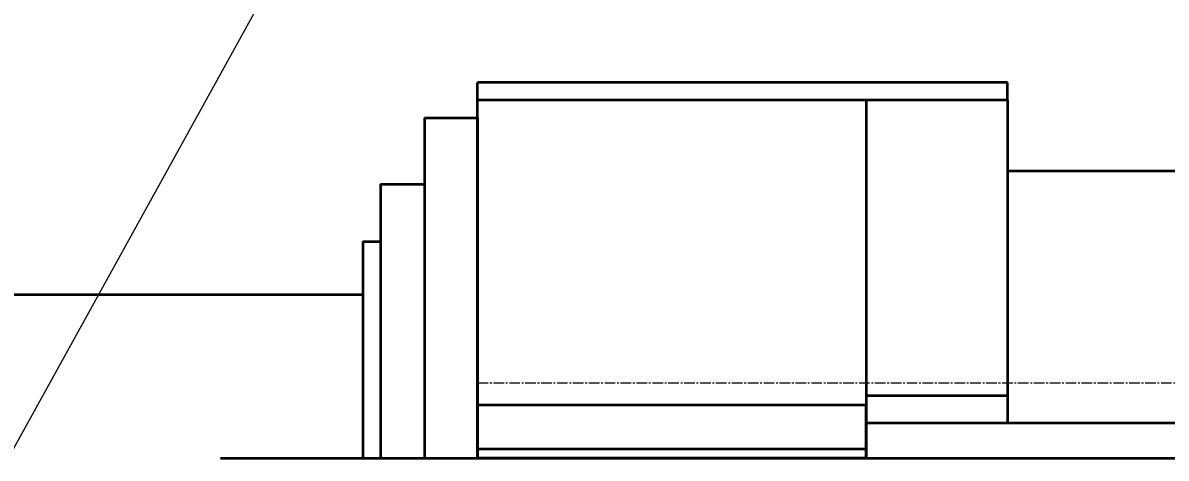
# Model space of a CAD drawing. Header units: millimetres. Extents: x -17820 to 17820, y -12600 to 12600.
# Drawn here: x -2393 to -1098, y 6013 to 6505 of the extents above; entities that cross this region are included whole.
import ezdxf

# ---------------------------------------------------------------- set-up
doc = ezdxf.new("R2010")
doc.units = ezdxf.units.MM
doc.linetypes.add('点画线', pattern=[18, 12, -2, 2, -2])
doc.layers.get('0').update_dxf_attribs({"lineweight": 35})
for name, color, linetype, lineweight in [('EB0_1_1_1_1_1_1_1', 7, 'Continuous', 35), ('EB0_1_1_1_1_1_1_1_1_1_1_1_1_1_1_1_1_1_1_1_1_1', 7, 'Continuous', 35), ('EB0_1_1_1_1_1_1_1_1_1_1_1_1_1_1_1_1_1_1_1_1_1_1_1_1_1_1_1_1_1', 7, 'Continuous', 35), ('EB0_1_1_1_1_1_1_1_1_1_1_1_1_1_1_1_1_1_1_1_1_1_1_1_1_1_1_1_1_1_1_1_1', 7, 'Continuous', 35), ('中心线层', 1, '点画线', 18), ('尺寸线层', 3, 'Continuous', 18)]:
    doc.layers.add(name, color=color, linetype=linetype, lineweight=lineweight)
doc.styles.add('机械', font='isocp', dxfattribs={"width": 0.667, "bigfont": 'gbcbig.shx'})
doc.dimstyles.new('标准', dxfattribs={"dimscale": 60, "dimtxt": 4, "dimasz": 3, "dimexe": 1, "dimexo": 0, "dimgap": 0.76128, "dimtad": 1, "dimdec": 1, "dimdsep": 46, "dimtxsty": '机械', "dimblk": '_CAXARROW', "dimcen": 0, "dimdle": 4, "dimclrt": 2, "dimaunit": 1, "dimazin": 2, "dimtfac": 0.707107, "dimtdec": 3, "dimtmove": 0, "dimatfit": 3, "dimfxl": 0, "dimfrac": 2, "dimtolj": 1, "dimlwd": 18, "dimarcsym": 0})

# ---------------------------------------------------------------- blocks, each defined once
blk = doc.blocks.new('*X187')
at = {"layer": '尺寸线层', "linetype": 'Continuous', "lineweight": 18}
for points in [[(-13088.1, 9940.3), (-12908.1, 9962.8), (-12908.1, 9917.8)], [(561.9, 9940.3), (381.9, 9962.8), (381.9, 9917.8)]]:
    blk.add_hatch(color=0, dxfattribs=at).paths.add_polyline_path(points, flags=0)
at = {"layer": '尺寸线层', "color": 0, "linetype": 'Continuous'}
for p, q in [((-13088.1, 6052.9), (-13088.1, 10000.3)), ((561.9, 5097.9), (561.9, 10000.3))]:
    blk.add_line(p, q, dxfattribs=at)
at = {"layer": '尺寸线层', "color": 0, "linetype": 'Continuous', "lineweight": 18}
blk.add_line((-13088.1, 9940.3), (561.9, 9940.3), dxfattribs=at)
at = {"layer": '尺寸线层', "color": 2, "insert": (-6263.1, 10106), "char_height": 240, "width": 1088.544, "attachment_point": 5, "line_spacing_factor": 0.939812, "style": '机械'}
blk.add_mtext('\\T1.1;13650', dxfattribs=at)
blk = doc.blocks.new('_CAXARROW')
blk.add_hatch(color=2).paths.add_polyline_path([(0, 0), (-1, 0.125), (-1, -0.125)], flags=0)
blk = doc.blocks.new('*X268')
at = {"layer": '尺寸线层', "linetype": 'Continuous'}
blk.add_hatch(color=0, dxfattribs=at).paths.add_polyline_path([(-2578.1, 5707.9), (-2533.2, 5820.2), (-2506.9, 5805.7)], flags=0)
at = {"layer": '尺寸线层', "color": 0, "linetype": 'Continuous'}
blk.add_line((-2578.1, 5707.9), (-2002.3, 6749.7), dxfattribs=at)
at = {"layer": '尺寸线层', "color": 0}
blk.add_line((-2002.3, 6749.7), (-1929.2, 6749.7), dxfattribs=at)
at = {"layer": '尺寸线层', "color": 2, "insert": (-1936.8, 6860.2), "char_height": 160, "width": 320, "attachment_point": 5, "line_spacing_factor": 0.939812, "style": '机械'}
blk.add_mtext('\\T1.1;f', dxfattribs=at)

msp = doc.modelspace()

# ---------------------------------------------------------------- linework, layer by layer
at = {"layer": 'EB0_1_1_1_1_1_1_1'}
for p, q in [((-1938.07, 6397.92), (-1938.07, 6012.92)), ((-1938.07, 6397.92), (-1878.07, 6397.92)), ((-1878.07, 6397.92), (-1878.07, 6012.92)), ((-1988.07, 6322.92), (-1938.07, 6322.92)), ((-1988.07, 6322.92), (-1988.07, 6012.92)), ((-2008.07, 6257.92), (-2008.07, 6012.92)), ((-2008.07, 6257.92), (-1988.07, 6257.92)), ((-2082.93, 6197.92), (-2008.07, 6197.92))]:
    msp.add_line(p, q, dxfattribs=at)
at = {"layer": 'EB0_1_1_1_1_1_1_1_1_1_1_1_1_1_1_1_1_1_1_1_1_1'}
for p, q in [((-1878.07, 6417.92), (-1878.07, 6437.92)), ((-1438.07, 6437.92), (-1878.07, 6437.92)), ((-1278.07, 6437.92), (-1438.07, 6437.92)), ((-1278.07, 6417.92), (-1278.07, 6437.92)), ((-1438.07, 6417.92), (-1878.07, 6417.92)), ((-1878.07, 6022.92), (-1878.07, 6417.92)), ((-1278.07, 6417.92), (-1438.07, 6417.92)), ((-1438.07, 6417.92), (-1438.07, 6022.92)), ((-1278.07, 6417.92), (-1278.07, 6052.92)), ((-2471.07, 6197.92), (-2008.07, 6197.92)), ((-1438.07, 6072.92), (-1878.07, 6072.92)), ((-1878.07, 6022.92), (-1878.07, 6072.92)), ((-1278.07, 6083.42), (-1438.07, 6083.42)), ((-1438.07, 6022.92), (-1438.07, 6072.92)), ((-1438.07, 6022.92), (-1878.07, 6022.92)), ((-1878.07, 6012.92), (-1878.07, 6022.92)), ((-1438.07, 6012.92), (-1438.07, 6022.92)), ((-1438.07, 6012.92), (-1878.07, 6012.92))]:
    msp.add_line(p, q, dxfattribs=at)
at = {"layer": 'EB0_1_1_1_1_1_1_1_1_1_1_1_1_1_1_1_1_1_1_1_1_1', "linetype": 'Continuous', "lineweight": 35}
for p, q in [((-1278.07, 6337.92), (-458.07, 6337.92)), ((-1438.07, 6012.92), (-1438.07, 6052.92)), ((-1438.07, 6052.92), (-1088.07, 6052.92))]:
    msp.add_line(p, q, dxfattribs=at)
at = {"layer": 'EB0_1_1_1_1_1_1_1_1_1_1_1_1_1_1_1_1_1_1_1_1_1_1_1_1_1_1_1_1_1', "linetype": 'Continuous', "lineweight": 35}
for p, q in [((-1438.07, 6012.92), (-1438.07, 6052.92)), ((-1438.07, 6052.92), (-1088.07, 6052.92)), ((-1438.07, 6052.92), (-1088.07, 6052.92)), ((-1438.07, 6012.92), (-1438.07, 6052.92)), ((-1438.07, 6052.92), (-1088.07, 6052.92)), ((-1438.07, 6012.92), (-1088.07, 6012.92))]:
    msp.add_line(p, q, dxfattribs=at)
at = {"layer": 'EB0_1_1_1_1_1_1_1_1_1_1_1_1_1_1_1_1_1_1_1_1_1_1_1_1_1_1_1_1_1'}
for p, q in [((-1438.07, 6052.92), (-1438.07, 6012.92)), ((-1438.07, 6012.92), (-1438.07, 6022.92)), ((-1438.07, 6012.92), (-1878.07, 6012.92)), ((-1438.07, 6012.92), (-1878.07, 6012.92)), ((-1438.07, 6012.92), (-1878.07, 6012.92))]:
    msp.add_line(p, q, dxfattribs=at)
at = {"layer": 'EB0_1_1_1_1_1_1_1_1_1_1_1_1_1_1_1_1_1_1_1_1_1_1_1_1_1_1_1_1_1_1_1_1', "linetype": 'Continuous', "lineweight": 35}
for p, q in [((-1438.07, 6012.92), (-1438.07, 6052.92)), ((-1438.07, 6052.92), (-1088.07, 6052.92)), ((-2169.28, 6012.92), (-1088.07, 6012.92))]:
    msp.add_line(p, q, dxfattribs=at)
at = {"layer": 'EB0_1_1_1_1_1_1_1_1_1_1_1_1_1_1_1_1_1_1_1_1_1_1_1_1_1_1_1_1_1_1_1_1'}
for q in [(-1438.07, 6022.92), (-1878.07, 6012.92)]:
    msp.add_line((-1438.07, 6012.92), q, dxfattribs=at)
at = {"layer": '中心线层', "linetype": '点画线', "lineweight": 18}
msp.add_line((-1878.07, 6097.92), (-458.07, 6097.92), dxfattribs=at)

# ---------------------------------------------------------------- block references
at = {"layer": '尺寸线层'}
msp.add_blockref('*X268', (0, 0), dxfattribs=at)

# ---------------------------------------------------------------- dimensions: what is measured, and where the dimension line sits
dim = msp.add_linear_dim(base=(561.93, 9940.27), p1=(-13088.07, 6052.92), p2=(561.93, 5097.92), dimstyle='标准', override={"dimsah": 1, "dimtfill": 1, "dimtzin": 8}, dxfattribs=at)
dim.commit()
dim.dimension.update_dxf_attribs({"geometry": '*X187', "text_midpoint": (-6263.07, 9940.27)})

doc.saveas('drawing.dxf')
